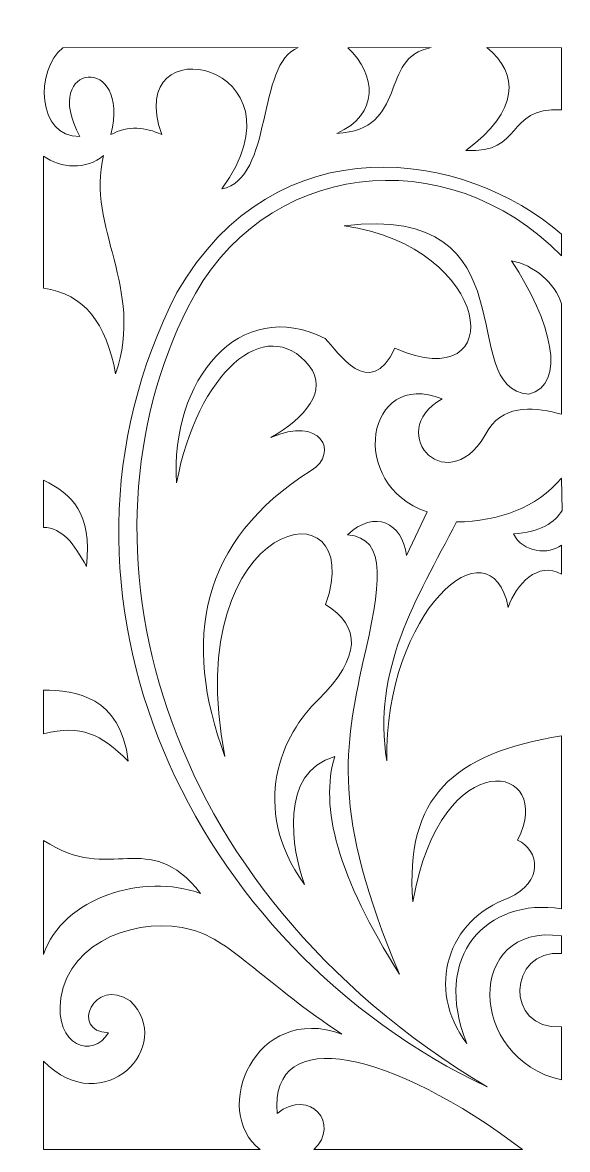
# Model space of a CAD drawing. Header units: centimetres. Extents: x -50 to 50, y -59 to 59.
# Drawn here: x 21.2 to 49.2, y -58.9 to -1 of the extents above; entities that cross this region are included whole.
import ezdxf

# ---------------------------------------------------------------- set-up
doc = ezdxf.new("R2010")
doc.units = ezdxf.units.CM
doc.header["$MEASUREMENT"] = 0
doc.layers.add('layer 1', color=7, linetype='Continuous')

msp = doc.modelspace()

# ---------------------------------------------------------------- linework, layer by layer
at = {"layer": 'layer 1', "color": 114, "lineweight": 9}
for points, knots in [([(24.14668, -6.88339), (21.94234, -6.92172), (21.85299, -3.45327), (23.27382, -2.31909), (23.27382, -2.31909), (23.27382, -2.31909), (35.36053, -2.31544), (35.36053, -2.31544), (35.36053, -2.31544), (33.20971, -3.13065), (34.10646, -9.03649), (31.44138, -9.57738), (31.44138, -9.57738), (36.13959, -3.09713), (26.28277, -1.027), (28.35516, -6.78361), (28.35516, -6.78361), (27.51345, -6.39081), (26.64057, -6.31184), (25.73655, -6.78361), (25.73655, -6.78361), (26.83095, -2.63857), (22.07791, -3.02953), (24.14668, -6.88339)], [0, 0, 0, 0, 0.14285714, 0.14285714, 0.14285714, 0.14285714, 0.28571429, 0.28571429, 0.28571429, 0.28571429, 0.42857143, 0.42857143, 0.42857143, 0.42857143, 0.57142857, 0.57142857, 0.57142857, 0.57142857, 0.71428571, 0.71428571, 0.71428571, 0.71428571, 1, 1, 1, 1]), ([(37.91322, -2.31947), (39.38629, -3.70768), (39.54353, -5.75832), (37.3428, -6.7191), (37.3428, -6.7191), (41.08285, -6.55284), (39.47645, -2.78187), (42.18798, -2.31635), (42.18798, -2.31635), (42.18798, -2.31635), (37.91322, -2.31947), (37.91322, -2.31947)], [0, 0, 0, 0, 0.25, 0.25, 0.25, 0.25, 0.5, 0.5, 0.5, 0.5, 1, 1, 1, 1]), ([(45.05437, -2.31778), (46.70619, -3.64784), (46.73784, -5.56503), (43.97954, -7.59341), (43.97954, -7.59341), (46.956, -7.79292), (45.95407, -5.35941), (48.88209, -5.51846), (48.88209, -5.51846), (48.88209, -5.51846), (48.88173, -2.31905), (48.88173, -2.31905), (48.88173, -2.31905), (48.88173, -2.31905), (45.05437, -2.31778), (45.05437, -2.31778)], [0, 0, 0, 0, 0.2, 0.2, 0.2, 0.2, 0.4, 0.4, 0.4, 0.4, 0.6, 0.6, 0.6, 0.6, 1, 1, 1, 1]), ([(48.88235, -11.89897), (43.97955, -7.59341), (34.21704, -6.06753), (29.13949, -14.89787), (29.13949, -14.89787), (21.20831, -30.3573), (29.90169, -48.55909), (45.07563, -55.70574), (45.07563, -55.70574), (27.84219, -45.3961), (23.63193, -27.65931), (29.71455, -15.6266), (29.71455, -15.6266), (33.4668, -8.0727), (42.99455, -6.99115), (48.88204, -13.00596), (48.88204, -13.00596), (48.88204, -13.00596), (48.88235, -11.89897), (48.88235, -11.89897)], [0, 0, 0, 0, 0.16666667, 0.16666667, 0.16666667, 0.16666667, 0.33333333, 0.33333333, 0.33333333, 0.33333333, 0.5, 0.5, 0.5, 0.5, 0.66666667, 0.66666667, 0.66666667, 0.66666667, 1, 1, 1, 1]), ([(25.36865, -7.85819), (24.51142, -8.60636), (23.13993, -8.53154), (22.28269, -7.88313), (22.28269, -7.88313), (22.28269, -7.88313), (22.28269, -14.68038), (22.28269, -14.68038), (22.28269, -14.68038), (24.38679, -14.96306), (25.5046, -16.4594), (25.98776, -19.07006), (25.98776, -19.07006), (27.49959, -14.59704), (24.46475, -11.60788), (25.36865, -7.85819)], [0, 0, 0, 0, 0.2, 0.2, 0.2, 0.2, 0.4, 0.4, 0.4, 0.4, 0.6, 0.6, 0.6, 0.6, 1, 1, 1, 1]), ([(48.88186, -21.15253), (48.88186, -21.15253), (48.88217, -15.48189), (48.88217, -15.48189), (48.88217, -15.48189), (48.57668, -14.41429), (47.44736, -13.47078), (46.31592, -13.26771), (46.31592, -13.26771), (48.3772, -16.34829), (49.19214, -19.66412), (47.20105, -20.10927), (47.20105, -20.10927), (43.37451, -19.85956), (47.51429, -10.30381), (37.72503, -11.46671), (37.72503, -11.46671), (45.37732, -12.54591), (46.31126, -20.35477), (40.32595, -17.75911), (40.32595, -17.75911), (39.0322, -20.51895), (37.38783, -17.91695), (36.74858, -17.26018), (36.74858, -17.26018), (32.35288, -15.01961), (28.75431, -19.44469), (29.12182, -24.67122), (29.12182, -24.67122), (30.16472, -19.07304), (33.69688, -15.89538), (35.93043, -18.6571), (35.93043, -18.6571), (36.93577, -19.95009), (35.71225, -21.32198), (33.96647, -22.34886), (33.96647, -22.34886), (36.48337, -21.19348), (37.51983, -23.10557), (36.02395, -24.04507), (36.02395, -24.04507), (30.31158, -27.65375), (29.39274, -32.73533), (31.59807, -38.72192), (31.59807, -38.72192), (29.20967, -26.31271), (39.02021, -24.49878), (36.77212, -30.9297), (36.77212, -30.9297), (38.57621, -32.06052), (38.6231, -33.57233), (36.39804, -35.81878), (36.39804, -35.81878), (34.56242, -37.52929), (32.80851, -41.30884), (35.68028, -45.30572), (35.68028, -45.30572), (35.04075, -43.53328), (34.35813, -39.5447), (37.24052, -38.72382), (37.24052, -38.72382), (36.45146, -41.32164), (37.3893, -44.89696), (40.56837, -49.90999), (40.56837, -49.90999), (37.02632, -41.59595), (37.78211, -38.16327), (38.68669, -33.90591), (38.68669, -33.90591), (39.60187, -29.95176), (39.99994, -27.5122), (37.89438, -27.33772), (37.89438, -27.33772), (39.29091, -26.02806), (40.72966, -26.71108), (40.92005, -28.39808), (40.92005, -28.39808), (40.92005, -28.39808), (41.98679, -26.1636), (41.98679, -26.1636), (41.98679, -26.1636), (37.86687, -24.76865), (38.83621, -18.79711), (42.75752, -20.35331), (42.75752, -20.35331), (39.69032, -22.10878), (43.16528, -25.79806), (45.14713, -21.90074), (45.14713, -21.90074), (46.04921, -20.58104), (47.62917, -20.80962), (48.88186, -21.15253)], [0, 0, 0, 0, 0.04166667, 0.04166667, 0.04166667, 0.04166667, 0.08333333, 0.08333333, 0.08333333, 0.08333333, 0.125, 0.125, 0.125, 0.125, 0.16666667, 0.16666667, 0.16666667, 0.16666667, 0.20833333, 0.20833333, 0.20833333, 0.20833333, 0.25, 0.25, 0.25, 0.25, 0.29166667, 0.29166667, 0.29166667, 0.29166667, 0.33333333, 0.33333333, 0.33333333, 0.33333333, 0.375, 0.375, 0.375, 0.375, 0.41666667, 0.41666667, 0.41666667, 0.41666667, 0.45833333, 0.45833333, 0.45833333, 0.45833333, 0.5, 0.5, 0.5, 0.5, 0.54166667, 0.54166667, 0.54166667, 0.54166667, 0.58333333, 0.58333333, 0.58333333, 0.58333333, 0.625, 0.625, 0.625, 0.625, 0.66666667, 0.66666667, 0.66666667, 0.66666667, 0.70833333, 0.70833333, 0.70833333, 0.70833333, 0.75, 0.75, 0.75, 0.75, 0.79166667, 0.79166667, 0.79166667, 0.79166667, 0.83333333, 0.83333333, 0.83333333, 0.83333333, 0.875, 0.875, 0.875, 0.875, 0.91666667, 0.91666667, 0.91666667, 0.91666667, 1, 1, 1, 1]), ([(22.2827, -26.95792), (23.25746, -27.00072), (23.82475, -27.75001), (24.49023, -28.96587), (24.49023, -28.96587), (24.77179, -26.18958), (23.77882, -25.29156), (22.2827, -24.52985), (22.2827, -24.52985), (22.2827, -24.52985), (22.2827, -26.95792), (22.2827, -26.95792)], [0, 0, 0, 0, 0.25, 0.25, 0.25, 0.25, 0.5, 0.5, 0.5, 0.5, 1, 1, 1, 1]), ([(48.88208, -27.86552), (48.88208, -27.86552), (48.88186, -29.35713), (48.88186, -29.35713), (48.88186, -29.35713), (47.6759, -28.69144), (46.5539, -29.85871), (46.15478, -31.06899), (46.15478, -31.06899), (45.21656, -26.50278), (39.79341, -31.31375), (39.91012, -38.9551), (39.91012, -38.9551), (39.17129, -34.26099), (41.39493, -30.67825), (43.49911, -26.68328), (43.49911, -26.68328), (45.68503, -26.6417), (47.60029, -25.95861), (48.88222, -24.43711), (48.88222, -24.43711), (48.88222, -24.43711), (48.9161, -26.08683), (48.9161, -26.08683), (48.9161, -26.08683), (48.56592, -26.67356), (47.78746, -27.24067), (46.42523, -27.28793), (46.42523, -27.28793), (46.87205, -28.26528), (48.2565, -28.38177), (48.88208, -27.86552)], [0, 0, 0, 0, 0.11111111, 0.11111111, 0.11111111, 0.11111111, 0.22222222, 0.22222222, 0.22222222, 0.22222222, 0.33333333, 0.33333333, 0.33333333, 0.33333333, 0.44444444, 0.44444444, 0.44444444, 0.44444444, 0.55555556, 0.55555556, 0.55555556, 0.55555556, 0.66666667, 0.66666667, 0.66666667, 0.66666667, 0.77777778, 0.77777778, 0.77777778, 0.77777778, 1, 1, 1, 1]), ([(22.28246, -35.32173), (22.28246, -35.32173), (22.28269, -37.56468), (22.28269, -37.56468), (22.28269, -37.56468), (24.26987, -37.08212), (25.16044, -37.56445), (26.64108, -38.96146), (26.64108, -38.96146), (26.22483, -35.60724), (23.91897, -35.33836), (22.28246, -35.32173)], [0, 0, 0, 0, 0.25, 0.25, 0.25, 0.25, 0.5, 0.5, 0.5, 0.5, 1, 1, 1, 1]), ([(48.88204, -37.66538), (43.28674, -38.58409), (40.83236, -40.83282), (41.2536, -46.19165), (41.2536, -46.19165), (42.70411, -37.84737), (48.65533, -39.12327), (46.63068, -43.02398), (46.63068, -43.02398), (47.76223, -43.56721), (47.98527, -45.16845), (46.17576, -45.99524), (46.17576, -45.99524), (43.06426, -47.08248), (41.87156, -50.63251), (44.02897, -53.47592), (44.02897, -53.47592), (42.20104, -48.9857), (45.06496, -45.94332), (48.88113, -46.55727), (48.88113, -46.55727), (48.88113, -46.55727), (48.88204, -37.66538), (48.88204, -37.66538)], [0, 0, 0, 0, 0.14285714, 0.14285714, 0.14285714, 0.14285714, 0.28571429, 0.28571429, 0.28571429, 0.28571429, 0.42857143, 0.42857143, 0.42857143, 0.42857143, 0.57142857, 0.57142857, 0.57142857, 0.57142857, 0.71428571, 0.71428571, 0.71428571, 0.71428571, 1, 1, 1, 1]), ([(22.28789, -43.04014), (25.74814, -45.34303), (27.64979, -42.32078), (30.35116, -45.75859), (30.35116, -45.75859), (27.41674, -44.71062), (23.28537, -45.9447), (22.28299, -48.90761), (22.28299, -48.90761), (22.28299, -48.90761), (22.28789, -43.04014), (22.28789, -43.04014)], [0, 0, 0, 0, 0.25, 0.25, 0.25, 0.25, 0.5, 0.5, 0.5, 0.5, 1, 1, 1, 1]), ([(25.61762, -52.92331), (24.83765, -54.2651), (22.8229, -53.62722), (23.17194, -51.13339), (23.17194, -51.13339), (23.64058, -48.13338), (27.2832, -46.90324), (29.89938, -47.62669), (29.89938, -47.62669), (31.93978, -48.17652), (33.7883, -50.50926), (37.61325, -52.9865), (37.61325, -52.9865), (33.13553, -51.35671), (30.84895, -56.96478), (33.41097, -58.91544), (33.41097, -58.91544), (33.41097, -58.91544), (22.28269, -58.91544), (22.28269, -58.91544), (22.28269, -58.91544), (22.28269, -58.91544), (22.28269, -54.37591), (22.28269, -54.37591), (22.28269, -54.37591), (25.35967, -57.49311), (29.12008, -53.57221), (26.72723, -51.28599), (26.72723, -51.28599), (24.89145, -50.00736), (23.61263, -52.85116), (25.61762, -52.92331)], [0, 0, 0, 0, 0.11111111, 0.11111111, 0.11111111, 0.11111111, 0.22222222, 0.22222222, 0.22222222, 0.22222222, 0.33333333, 0.33333333, 0.33333333, 0.33333333, 0.44444444, 0.44444444, 0.44444444, 0.44444444, 0.55555556, 0.55555556, 0.55555556, 0.55555556, 0.66666667, 0.66666667, 0.66666667, 0.66666667, 0.77777778, 0.77777778, 0.77777778, 0.77777778, 1, 1, 1, 1]), ([(48.88205, -47.94339), (43.92932, -47.23867), (44.04909, -54.26151), (48.88069, -55.34235), (48.88069, -55.34235), (48.88069, -55.34235), (48.88165, -52.61034), (48.88165, -52.61034), (48.88165, -52.61034), (45.91667, -52.77679), (46.1623, -48.64132), (48.88215, -48.84247), (48.88215, -48.84247), (48.88215, -48.84247), (48.88205, -47.94339), (48.88205, -47.94339)], [0, 0, 0, 0, 0.2, 0.2, 0.2, 0.2, 0.4, 0.4, 0.4, 0.4, 0.6, 0.6, 0.6, 0.6, 1, 1, 1, 1]), ([(46.88003, -58.91454), (40.18416, -53.85161), (33.91046, -52.40297), (34.27691, -57.0697), (34.27691, -57.0697), (35.99184, -55.71315), (37.5417, -57.6381), (36.16966, -58.91544), (36.16966, -58.91544), (36.16966, -58.91544), (46.88003, -58.91454), (46.88003, -58.91454)], [0, 0, 0, 0, 0.25, 0.25, 0.25, 0.25, 0.5, 0.5, 0.5, 0.5, 1, 1, 1, 1])]:
    msp.add_open_spline(points, degree=3, knots=knots, dxfattribs=at)

doc.saveas('drawing.dxf')
